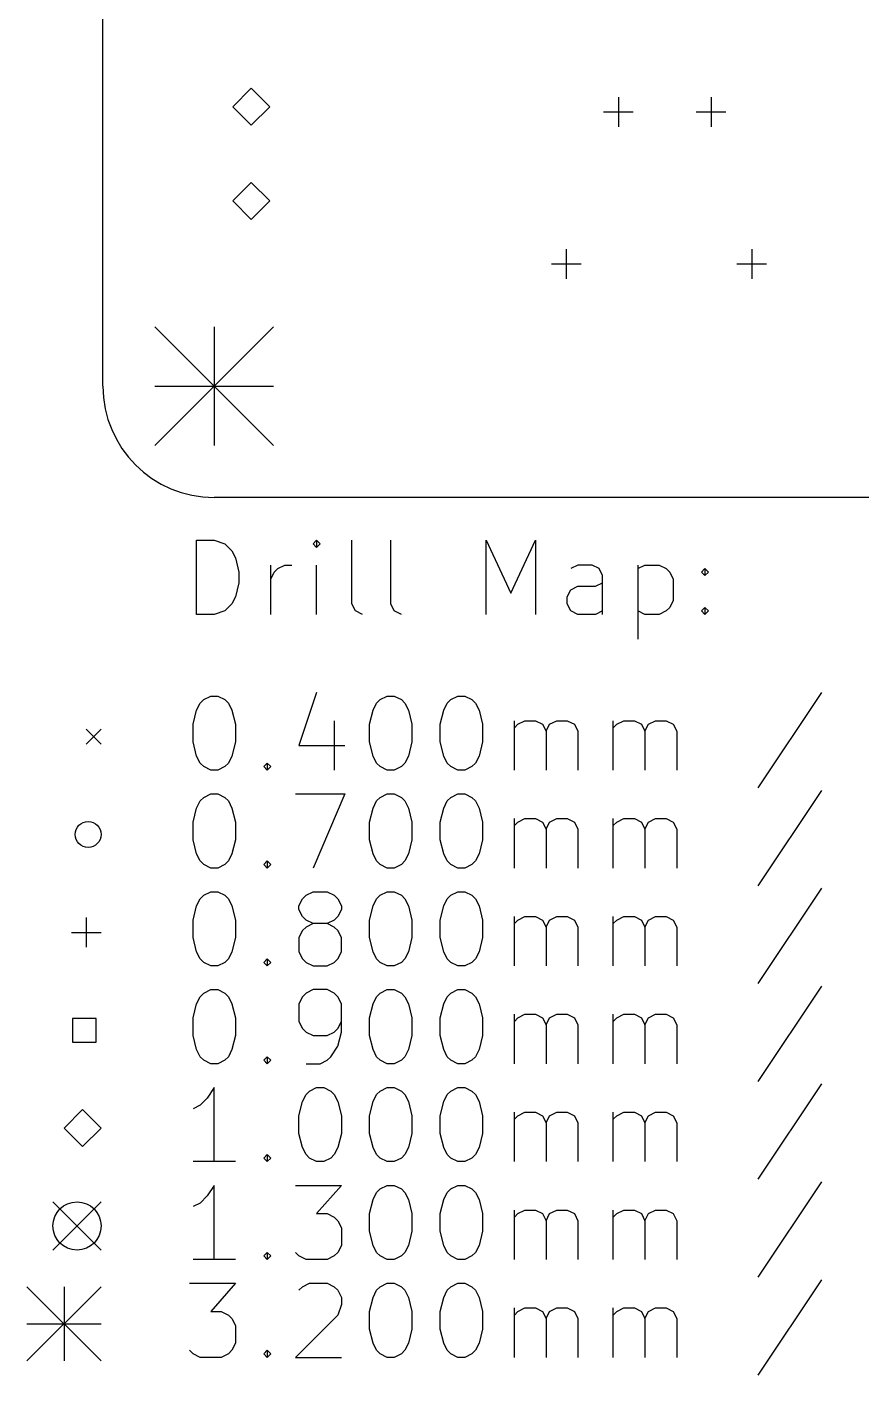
# Model space of a CAD drawing. Extents: x 97.8 to 188.5, y -142 to -67.4.
# Drawn here: x 97.85 to 120.35, y -141.67 to -105.31 of the extents above; entities that cross this region are included whole.
import ezdxf

# ---------------------------------------------------------------- set-up
doc = ezdxf.new("R2010")
doc.units = 0
doc.layers.add('BLACK', color=7, linetype='CONTINUOUS')

msp = doc.modelspace()

# ---------------------------------------------------------------- linework, layer by layer
at = {"layer": 'BLACK', "linetype": 'CONTINUOUS'}
for p, q in [((99.9, -115), (99.9, -70.4)), ((103.9, -106.96), (103.4, -107.46)), ((104.4, -107.46), (103.9, -106.96)), ((113.805, -107.2), (113.805, -108)), ((116.305, -107.2), (116.305, -108)), ((103.4, -107.46), (103.9, -107.96)), ((103.9, -107.96), (104.4, -107.46)), ((113.405, -107.6), (114.205, -107.6)), ((115.905, -107.6), (116.705, -107.6)), ((103.9, -109.5), (103.4, -110)), ((104.4, -110), (103.9, -109.5)), ((103.4, -110), (103.9, -110.5)), ((103.9, -110.5), (104.4, -110)), ((112.4, -111.3), (112.4, -112.1)), ((117.4, -111.3), (117.4, -112.1)), ((112, -111.7), (112.8, -111.7)), ((117, -111.7), (117.8, -111.7)), ((101.3, -113.4), (104.5, -116.6)), ((104.5, -113.4), (101.3, -116.6)), ((102.9, -113.4), (102.9, -116.6)), ((101.3, -115), (104.5, -115)), ((185.5, -118), (102.9, -118)), ((102.426, -121.155), (102.426, -119.155)), ((102.426, -119.155), (102.902, -119.155)), ((102.902, -119.155), (103.188, -119.25)), ((103.188, -119.25), (103.379, -119.44)), ((105.664, -119.155), (105.569, -119.25)), ((105.569, -119.25), (105.664, -119.345)), ((105.76, -119.25), (105.664, -119.155)), ((105.664, -119.155), (105.664, -119.345)), ((105.664, -119.345), (105.76, -119.25)), ((106.617, -120.869), (106.617, -119.155)), ((107.664, -120.869), (107.664, -119.155)), ((110.236, -121.155), (110.236, -119.155)), ((110.236, -119.155), (110.902, -120.583)), ((110.902, -120.583), (111.569, -119.155)), ((111.569, -119.155), (111.569, -121.155)), ((103.379, -119.44), (103.474, -119.631)), ((103.474, -119.631), (103.569, -120.012)), ((104.426, -121.155), (104.426, -119.821)), ((104.521, -120.012), (104.617, -119.917)), ((104.617, -119.917), (104.807, -119.821)), ((104.807, -119.821), (104.998, -119.821)), ((105.664, -121.155), (105.664, -119.821)), ((112.712, -119.821), (112.521, -119.917)), ((113.093, -119.821), (112.712, -119.821)), ((113.283, -119.917), (113.093, -119.821)), ((113.379, -120.107), (113.283, -119.917)), ((114.331, -119.821), (114.331, -121.821)), ((114.331, -119.917), (114.521, -119.821)), ((114.521, -119.821), (114.902, -119.821)), ((114.902, -119.821), (115.093, -119.917)), ((115.093, -119.917), (115.188, -120.012)), ((116.045, -120.012), (116.14, -119.917)), ((116.14, -119.917), (116.236, -120.012)), ((116.14, -119.917), (116.14, -120.107)), ((103.569, -120.298), (103.474, -120.679)), ((103.569, -120.012), (103.569, -120.298)), ((104.426, -120.202), (104.521, -120.012)), ((113.188, -120.393), (113.379, -120.298)), ((113.379, -121.155), (113.379, -120.107)), ((115.188, -120.012), (115.283, -120.202)), ((115.283, -120.202), (115.283, -120.774)), ((116.14, -120.107), (116.045, -120.012)), ((116.236, -120.012), (116.14, -120.107)), ((103.474, -120.679), (103.379, -120.869)), ((112.426, -120.679), (112.521, -120.488)), ((112.426, -120.869), (112.426, -120.679)), ((112.521, -120.488), (112.712, -120.393)), ((112.712, -120.393), (113.188, -120.393)), ((103.188, -121.06), (102.902, -121.155)), ((103.379, -120.869), (103.188, -121.06)), ((106.712, -121.06), (106.617, -120.869)), ((106.902, -121.155), (106.712, -121.06)), ((107.76, -121.06), (107.664, -120.869)), ((107.95, -121.155), (107.76, -121.06)), ((112.521, -121.06), (112.426, -120.869)), ((112.712, -121.155), (112.521, -121.06)), ((113.379, -121.06), (113.188, -121.155)), ((114.521, -121.155), (114.331, -121.06)), ((115.093, -121.06), (114.902, -121.155)), ((115.188, -120.964), (115.093, -121.06)), ((115.283, -120.774), (115.188, -120.964)), ((116.045, -121.06), (116.14, -120.964)), ((116.14, -121.155), (116.045, -121.06)), ((116.14, -120.964), (116.236, -121.06)), ((116.14, -120.964), (116.14, -121.155)), ((116.236, -121.06), (116.14, -121.155)), ((102.902, -121.155), (102.426, -121.155)), ((113.188, -121.155), (112.712, -121.155)), ((114.902, -121.155), (114.521, -121.155)), ((105.664, -123.26), (105.188, -124.688)), ((119.283, -123.26), (117.569, -125.831)), ((102.426, -123.736), (102.521, -123.545)), ((102.521, -123.545), (102.617, -123.45)), ((102.617, -123.45), (102.807, -123.355)), ((102.807, -123.355), (102.998, -123.355)), ((102.998, -123.355), (103.188, -123.45)), ((103.188, -123.45), (103.283, -123.545)), ((103.283, -123.545), (103.379, -123.736)), ((107.188, -123.736), (107.283, -123.545)), ((107.283, -123.545), (107.379, -123.45)), ((107.379, -123.45), (107.569, -123.355)), ((107.569, -123.355), (107.76, -123.355)), ((107.76, -123.355), (107.95, -123.45)), ((107.95, -123.45), (108.045, -123.545)), ((108.045, -123.545), (108.14, -123.736)), ((109.093, -123.736), (109.188, -123.545)), ((109.188, -123.545), (109.283, -123.45)), ((109.283, -123.45), (109.474, -123.355)), ((109.474, -123.355), (109.664, -123.355)), ((109.664, -123.355), (109.855, -123.45)), ((109.855, -123.45), (109.95, -123.545)), ((109.95, -123.545), (110.045, -123.736)), ((102.331, -124.117), (102.426, -123.736)), ((103.379, -123.736), (103.474, -124.117)), ((107.093, -124.117), (107.188, -123.736)), ((108.14, -123.736), (108.236, -124.117)), ((108.998, -124.117), (109.093, -123.736)), ((110.045, -123.736), (110.14, -124.117)), ((99.45, -124.25), (99.85, -124.65)), ((99.85, -124.25), (99.45, -124.65)), ((102.331, -124.593), (102.331, -124.117)), ((103.474, -124.117), (103.474, -124.593)), ((106.14, -124.021), (106.14, -125.355)), ((107.093, -124.593), (107.093, -124.117)), ((108.236, -124.117), (108.236, -124.593)), ((108.998, -124.593), (108.998, -124.117)), ((110.14, -124.117), (110.14, -124.593)), ((110.998, -125.355), (110.998, -124.021)), ((110.998, -124.212), (111.093, -124.117)), ((111.093, -124.117), (111.283, -124.021)), ((111.283, -124.021), (111.569, -124.021)), ((111.569, -124.021), (111.76, -124.117)), ((111.76, -124.117), (111.855, -124.307)), ((111.855, -124.307), (111.95, -124.117)), ((111.855, -124.307), (111.855, -125.355)), ((111.95, -124.117), (112.14, -124.021)), ((112.14, -124.021), (112.426, -124.021)), ((112.426, -124.021), (112.617, -124.117)), ((112.617, -124.117), (112.712, -124.307)), ((112.712, -124.307), (112.712, -125.355)), ((113.664, -125.355), (113.664, -124.021)), ((113.664, -124.212), (113.76, -124.117)), ((113.76, -124.117), (113.95, -124.021)), ((113.95, -124.021), (114.236, -124.021)), ((114.236, -124.021), (114.426, -124.117)), ((114.426, -124.117), (114.521, -124.307)), ((114.521, -124.307), (114.617, -124.117)), ((114.521, -124.307), (114.521, -125.355)), ((114.617, -124.117), (114.807, -124.021)), ((114.807, -124.021), (115.093, -124.021)), ((115.093, -124.021), (115.283, -124.117)), ((115.283, -124.117), (115.379, -124.307)), ((115.379, -124.307), (115.379, -125.355)), ((102.426, -124.974), (102.331, -124.593)), ((103.474, -124.593), (103.379, -124.974)), ((105.188, -124.688), (106.426, -124.688)), ((107.188, -124.974), (107.093, -124.593)), ((108.236, -124.593), (108.14, -124.974)), ((109.093, -124.974), (108.998, -124.593)), ((110.14, -124.593), (110.045, -124.974)), ((102.521, -125.164), (102.426, -124.974)), ((103.379, -124.974), (103.283, -125.164)), ((107.283, -125.164), (107.188, -124.974)), ((108.14, -124.974), (108.045, -125.164)), ((109.188, -125.164), (109.093, -124.974)), ((110.045, -124.974), (109.95, -125.164)), ((102.617, -125.26), (102.521, -125.164)), ((102.807, -125.355), (102.617, -125.26)), ((102.998, -125.355), (102.807, -125.355)), ((103.188, -125.26), (102.998, -125.355)), ((103.283, -125.164), (103.188, -125.26)), ((104.236, -125.26), (104.331, -125.164)), ((104.331, -125.355), (104.236, -125.26)), ((104.331, -125.164), (104.426, -125.26)), ((104.331, -125.164), (104.331, -125.355)), ((104.426, -125.26), (104.331, -125.355)), ((107.379, -125.26), (107.283, -125.164)), ((107.569, -125.355), (107.379, -125.26)), ((107.76, -125.355), (107.569, -125.355)), ((107.95, -125.26), (107.76, -125.355)), ((108.045, -125.164), (107.95, -125.26)), ((109.283, -125.26), (109.188, -125.164)), ((109.474, -125.355), (109.283, -125.26)), ((109.664, -125.355), (109.474, -125.355)), ((109.855, -125.26), (109.664, -125.355)), ((109.95, -125.164), (109.855, -125.26)), ((102.521, -126.185), (102.617, -126.09)), ((102.617, -126.09), (102.807, -125.995)), ((102.807, -125.995), (102.998, -125.995)), ((102.998, -125.995), (103.188, -126.09)), ((103.188, -126.09), (103.283, -126.185)), ((105.093, -125.995), (106.426, -125.995)), ((106.426, -125.995), (105.569, -127.995)), ((107.283, -126.185), (107.379, -126.09)), ((107.379, -126.09), (107.569, -125.995)), ((107.569, -125.995), (107.76, -125.995)), ((107.76, -125.995), (107.95, -126.09)), ((107.95, -126.09), (108.045, -126.185)), ((109.188, -126.185), (109.283, -126.09)), ((109.283, -126.09), (109.474, -125.995)), ((109.474, -125.995), (109.664, -125.995)), ((109.664, -125.995), (109.855, -126.09)), ((109.855, -126.09), (109.95, -126.185)), ((119.283, -125.9), (117.569, -128.471)), ((102.331, -126.757), (102.426, -126.376)), ((102.426, -126.376), (102.521, -126.185)), ((103.283, -126.185), (103.379, -126.376)), ((103.379, -126.376), (103.474, -126.757)), ((107.093, -126.757), (107.188, -126.376)), ((107.188, -126.376), (107.283, -126.185)), ((108.045, -126.185), (108.14, -126.376)), ((108.14, -126.376), (108.236, -126.757)), ((108.998, -126.757), (109.093, -126.376)), ((109.093, -126.376), (109.188, -126.185)), ((109.95, -126.185), (110.045, -126.376)), ((110.045, -126.376), (110.14, -126.757)), ((102.331, -127.233), (102.331, -126.757)), ((103.474, -126.757), (103.474, -127.233)), ((107.093, -127.233), (107.093, -126.757)), ((108.236, -126.757), (108.236, -127.233)), ((108.998, -127.233), (108.998, -126.757)), ((110.14, -126.757), (110.14, -127.233)), ((110.998, -127.995), (110.998, -126.661)), ((110.998, -126.852), (111.093, -126.757)), ((111.093, -126.757), (111.283, -126.661)), ((111.283, -126.661), (111.569, -126.661)), ((111.569, -126.661), (111.76, -126.757)), ((111.76, -126.757), (111.855, -126.947)), ((111.855, -126.947), (111.95, -126.757)), ((111.95, -126.757), (112.14, -126.661)), ((112.14, -126.661), (112.426, -126.661)), ((112.426, -126.661), (112.617, -126.757)), ((112.617, -126.757), (112.712, -126.947)), ((113.664, -127.995), (113.664, -126.661)), ((113.664, -126.852), (113.76, -126.757)), ((113.76, -126.757), (113.95, -126.661)), ((113.95, -126.661), (114.236, -126.661)), ((114.236, -126.661), (114.426, -126.757)), ((114.426, -126.757), (114.521, -126.947)), ((114.521, -126.947), (114.617, -126.757)), ((114.617, -126.757), (114.807, -126.661)), ((114.807, -126.661), (115.093, -126.661)), ((115.093, -126.661), (115.283, -126.757)), ((115.283, -126.757), (115.379, -126.947)), ((102.426, -127.614), (102.331, -127.233)), ((103.474, -127.233), (103.379, -127.614)), ((107.188, -127.614), (107.093, -127.233)), ((108.236, -127.233), (108.14, -127.614)), ((109.093, -127.614), (108.998, -127.233)), ((110.14, -127.233), (110.045, -127.614)), ((111.855, -126.947), (111.855, -127.995)), ((112.712, -126.947), (112.712, -127.995)), ((114.521, -126.947), (114.521, -127.995)), ((115.379, -126.947), (115.379, -127.995)), ((102.521, -127.804), (102.426, -127.614)), ((103.379, -127.614), (103.283, -127.804)), ((107.283, -127.804), (107.188, -127.614)), ((108.14, -127.614), (108.045, -127.804)), ((109.188, -127.804), (109.093, -127.614)), ((110.045, -127.614), (109.95, -127.804)), ((102.617, -127.9), (102.521, -127.804)), ((102.807, -127.995), (102.617, -127.9)), ((102.998, -127.995), (102.807, -127.995)), ((103.188, -127.9), (102.998, -127.995)), ((103.283, -127.804), (103.188, -127.9)), ((104.236, -127.9), (104.331, -127.804)), ((104.331, -127.995), (104.236, -127.9)), ((104.331, -127.804), (104.426, -127.9)), ((104.331, -127.804), (104.331, -127.995)), ((104.426, -127.9), (104.331, -127.995)), ((107.379, -127.9), (107.283, -127.804)), ((107.569, -127.995), (107.379, -127.9)), ((107.76, -127.995), (107.569, -127.995)), ((107.95, -127.9), (107.76, -127.995)), ((108.045, -127.804), (107.95, -127.9)), ((109.283, -127.9), (109.188, -127.804)), ((109.474, -127.995), (109.283, -127.9)), ((109.664, -127.995), (109.474, -127.995)), ((109.855, -127.9), (109.664, -127.995)), ((109.95, -127.804), (109.855, -127.9)), ((102.617, -128.73), (102.807, -128.635)), ((102.807, -128.635), (102.998, -128.635)), ((102.998, -128.635), (103.188, -128.73)), ((105.379, -128.73), (105.569, -128.635)), ((105.569, -128.635), (105.95, -128.635)), ((105.95, -128.635), (106.14, -128.73)), ((107.379, -128.73), (107.569, -128.635)), ((107.569, -128.635), (107.76, -128.635)), ((107.76, -128.635), (107.95, -128.73)), ((109.283, -128.73), (109.474, -128.635)), ((109.474, -128.635), (109.664, -128.635)), ((109.664, -128.635), (109.855, -128.73)), ((119.283, -128.54), (117.569, -131.111)), ((102.331, -129.397), (102.426, -129.016)), ((102.426, -129.016), (102.521, -128.825)), ((102.521, -128.825), (102.617, -128.73)), ((103.188, -128.73), (103.283, -128.825)), ((103.283, -128.825), (103.379, -129.016)), ((103.379, -129.016), (103.474, -129.397)), ((105.188, -129.016), (105.283, -128.825)), ((105.188, -129.111), (105.188, -129.016)), ((105.283, -128.825), (105.379, -128.73)), ((106.14, -128.73), (106.236, -128.825)), ((106.236, -128.825), (106.331, -129.016)), ((106.331, -129.016), (106.331, -129.111)), ((107.093, -129.397), (107.188, -129.016)), ((107.188, -129.016), (107.283, -128.825)), ((107.283, -128.825), (107.379, -128.73)), ((107.95, -128.73), (108.045, -128.825)), ((108.045, -128.825), (108.14, -129.016)), ((108.14, -129.016), (108.236, -129.397)), ((108.998, -129.397), (109.093, -129.016)), ((109.093, -129.016), (109.188, -128.825)), ((109.188, -128.825), (109.283, -128.73)), ((109.855, -128.73), (109.95, -128.825)), ((109.95, -128.825), (110.045, -129.016)), ((110.045, -129.016), (110.14, -129.397)), ((99.45, -129.33), (99.45, -130.13)), ((102.331, -129.873), (102.331, -129.397)), ((103.474, -129.397), (103.474, -129.873)), ((105.283, -129.301), (105.188, -129.111)), ((105.379, -129.397), (105.283, -129.301)), ((105.569, -129.492), (105.379, -129.397)), ((106.14, -129.397), (105.95, -129.492)), ((106.236, -129.301), (106.14, -129.397)), ((106.331, -129.111), (106.236, -129.301)), ((107.093, -129.873), (107.093, -129.397)), ((108.236, -129.397), (108.236, -129.873)), ((108.998, -129.873), (108.998, -129.397)), ((110.14, -129.397), (110.14, -129.873)), ((110.998, -130.635), (110.998, -129.301)), ((110.998, -129.492), (111.093, -129.397)), ((111.093, -129.397), (111.283, -129.301)), ((111.283, -129.301), (111.569, -129.301)), ((111.569, -129.301), (111.76, -129.397)), ((111.76, -129.397), (111.855, -129.587)), ((111.855, -129.587), (111.95, -129.397)), ((111.95, -129.397), (112.14, -129.301)), ((112.14, -129.301), (112.426, -129.301)), ((112.426, -129.301), (112.617, -129.397)), ((112.617, -129.397), (112.712, -129.587)), ((113.664, -130.635), (113.664, -129.301)), ((113.664, -129.492), (113.76, -129.397)), ((113.76, -129.397), (113.95, -129.301)), ((113.95, -129.301), (114.236, -129.301)), ((114.236, -129.301), (114.426, -129.397)), ((114.426, -129.397), (114.521, -129.587)), ((114.521, -129.587), (114.617, -129.397)), ((114.617, -129.397), (114.807, -129.301)), ((114.807, -129.301), (115.093, -129.301)), ((115.093, -129.301), (115.283, -129.397)), ((115.283, -129.397), (115.379, -129.587)), ((99.05, -129.73), (99.85, -129.73)), ((105.283, -129.682), (105.188, -129.873)), ((105.379, -129.587), (105.283, -129.682)), ((105.569, -129.492), (105.379, -129.587)), ((105.95, -129.492), (105.569, -129.492)), ((106.14, -129.587), (105.95, -129.492)), ((106.236, -129.682), (106.14, -129.587)), ((106.331, -129.873), (106.236, -129.682)), ((111.855, -129.587), (111.855, -130.635)), ((112.712, -129.587), (112.712, -130.635)), ((114.521, -129.587), (114.521, -130.635)), ((115.379, -129.587), (115.379, -130.635)), ((102.426, -130.254), (102.331, -129.873)), ((103.474, -129.873), (103.379, -130.254)), ((105.188, -129.873), (105.188, -130.254)), ((106.331, -130.254), (106.331, -129.873)), ((107.188, -130.254), (107.093, -129.873)), ((108.236, -129.873), (108.14, -130.254)), ((109.093, -130.254), (108.998, -129.873)), ((110.14, -129.873), (110.045, -130.254)), ((102.521, -130.444), (102.426, -130.254)), ((102.617, -130.54), (102.521, -130.444)), ((102.807, -130.635), (102.617, -130.54)), ((103.188, -130.54), (102.998, -130.635)), ((103.283, -130.444), (103.188, -130.54)), ((103.379, -130.254), (103.283, -130.444)), ((104.236, -130.54), (104.331, -130.444)), ((104.331, -130.635), (104.236, -130.54)), ((104.331, -130.444), (104.426, -130.54)), ((104.331, -130.444), (104.331, -130.635)), ((104.426, -130.54), (104.331, -130.635)), ((105.188, -130.254), (105.283, -130.444)), ((105.283, -130.444), (105.379, -130.54)), ((105.379, -130.54), (105.569, -130.635)), ((105.95, -130.635), (106.14, -130.54)), ((106.14, -130.54), (106.236, -130.444)), ((106.236, -130.444), (106.331, -130.254)), ((107.283, -130.444), (107.188, -130.254)), ((107.379, -130.54), (107.283, -130.444)), ((107.569, -130.635), (107.379, -130.54)), ((107.95, -130.54), (107.76, -130.635)), ((108.045, -130.444), (107.95, -130.54)), ((108.14, -130.254), (108.045, -130.444)), ((109.188, -130.444), (109.093, -130.254)), ((109.283, -130.54), (109.188, -130.444)), ((109.474, -130.635), (109.283, -130.54)), ((109.855, -130.54), (109.664, -130.635)), ((109.95, -130.444), (109.855, -130.54)), ((110.045, -130.254), (109.95, -130.444)), ((102.998, -130.635), (102.807, -130.635)), ((105.569, -130.635), (105.95, -130.635)), ((107.76, -130.635), (107.569, -130.635)), ((109.664, -130.635), (109.474, -130.635)), ((119.283, -131.18), (117.569, -133.751)), ((102.426, -131.656), (102.521, -131.465)), ((102.521, -131.465), (102.617, -131.37)), ((102.617, -131.37), (102.807, -131.275)), ((102.807, -131.275), (102.998, -131.275)), ((102.998, -131.275), (103.188, -131.37)), ((103.188, -131.37), (103.283, -131.465)), ((103.283, -131.465), (103.379, -131.656)), ((105.283, -131.465), (105.188, -131.656)), ((105.379, -131.37), (105.283, -131.465)), ((105.569, -131.275), (105.379, -131.37)), ((105.95, -131.275), (105.569, -131.275)), ((106.14, -131.37), (105.95, -131.275)), ((106.236, -131.465), (106.14, -131.37)), ((106.331, -131.656), (106.236, -131.465)), ((107.188, -131.656), (107.283, -131.465)), ((107.283, -131.465), (107.379, -131.37)), ((107.379, -131.37), (107.569, -131.275)), ((107.569, -131.275), (107.76, -131.275)), ((107.76, -131.275), (107.95, -131.37)), ((107.95, -131.37), (108.045, -131.465)), ((108.045, -131.465), (108.14, -131.656)), ((109.093, -131.656), (109.188, -131.465)), ((109.188, -131.465), (109.283, -131.37)), ((109.283, -131.37), (109.474, -131.275)), ((109.474, -131.275), (109.664, -131.275)), ((109.664, -131.275), (109.855, -131.37)), ((109.855, -131.37), (109.95, -131.465)), ((109.95, -131.465), (110.045, -131.656)), ((102.331, -132.037), (102.426, -131.656)), ((103.379, -131.656), (103.474, -132.037)), ((105.188, -131.656), (105.188, -132.132)), ((106.331, -132.418), (106.331, -131.656)), ((107.093, -132.037), (107.188, -131.656)), ((108.14, -131.656), (108.236, -132.037)), ((108.998, -132.037), (109.093, -131.656)), ((110.045, -131.656), (110.14, -132.037)), ((110.998, -133.275), (110.998, -131.941)), ((111.093, -132.037), (111.283, -131.941)), ((111.283, -131.941), (111.569, -131.941)), ((111.569, -131.941), (111.76, -132.037)), ((111.95, -132.037), (112.14, -131.941)), ((112.14, -131.941), (112.426, -131.941)), ((112.426, -131.941), (112.617, -132.037)), ((113.664, -133.275), (113.664, -131.941)), ((113.76, -132.037), (113.95, -131.941)), ((113.95, -131.941), (114.236, -131.941)), ((114.236, -131.941), (114.426, -132.037)), ((114.617, -132.037), (114.807, -131.941)), ((114.807, -131.941), (115.093, -131.941)), ((115.093, -131.941), (115.283, -132.037)), ((99.718, -132.052), (99.082, -132.052)), ((99.082, -132.052), (99.082, -132.688)), ((99.718, -132.688), (99.718, -132.052)), ((102.331, -132.513), (102.331, -132.037)), ((103.474, -132.037), (103.474, -132.513)), ((105.188, -132.132), (105.283, -132.322)), ((105.283, -132.322), (105.379, -132.418)), ((106.14, -132.418), (106.236, -132.322)), ((106.236, -132.322), (106.331, -132.132)), ((107.093, -132.513), (107.093, -132.037)), ((108.236, -132.037), (108.236, -132.513)), ((108.998, -132.513), (108.998, -132.037)), ((110.14, -132.037), (110.14, -132.513)), ((110.998, -132.132), (111.093, -132.037)), ((111.76, -132.037), (111.855, -132.227)), ((111.855, -132.227), (111.95, -132.037)), ((111.855, -132.227), (111.855, -133.275)), ((112.617, -132.037), (112.712, -132.227)), ((112.712, -132.227), (112.712, -133.275)), ((113.664, -132.132), (113.76, -132.037)), ((114.426, -132.037), (114.521, -132.227)), ((114.521, -132.227), (114.617, -132.037)), ((114.521, -132.227), (114.521, -133.275)), ((115.283, -132.037), (115.379, -132.227)), ((115.379, -132.227), (115.379, -133.275)), ((99.082, -132.688), (99.718, -132.688)), ((102.426, -132.894), (102.331, -132.513)), ((103.474, -132.513), (103.379, -132.894)), ((105.379, -132.418), (105.569, -132.513)), ((105.569, -132.513), (105.95, -132.513)), ((105.95, -132.513), (106.14, -132.418)), ((106.236, -132.799), (106.331, -132.418)), ((107.188, -132.894), (107.093, -132.513)), ((108.236, -132.513), (108.14, -132.894)), ((109.093, -132.894), (108.998, -132.513)), ((110.14, -132.513), (110.045, -132.894)), ((102.521, -133.084), (102.426, -132.894)), ((102.617, -133.18), (102.521, -133.084)), ((103.283, -133.084), (103.188, -133.18)), ((103.379, -132.894), (103.283, -133.084)), ((104.236, -133.18), (104.331, -133.084)), ((104.331, -133.084), (104.426, -133.18)), ((104.331, -133.084), (104.331, -133.275)), ((105.95, -133.18), (106.045, -133.084)), ((106.045, -133.084), (106.236, -132.799)), ((107.283, -133.084), (107.188, -132.894)), ((107.379, -133.18), (107.283, -133.084)), ((108.045, -133.084), (107.95, -133.18)), ((108.14, -132.894), (108.045, -133.084)), ((109.188, -133.084), (109.093, -132.894)), ((109.283, -133.18), (109.188, -133.084)), ((109.95, -133.084), (109.855, -133.18)), ((110.045, -132.894), (109.95, -133.084)), ((102.807, -133.275), (102.617, -133.18)), ((102.998, -133.275), (102.807, -133.275)), ((103.188, -133.18), (102.998, -133.275)), ((104.331, -133.275), (104.236, -133.18)), ((104.426, -133.18), (104.331, -133.275)), ((105.379, -133.275), (105.76, -133.275)), ((105.76, -133.275), (105.95, -133.18)), ((107.569, -133.275), (107.379, -133.18)), ((107.76, -133.275), (107.569, -133.275)), ((107.95, -133.18), (107.76, -133.275)), ((109.474, -133.275), (109.283, -133.18)), ((109.664, -133.275), (109.474, -133.275)), ((109.855, -133.18), (109.664, -133.275)), ((102.902, -133.915), (102.712, -134.2)), ((102.902, -135.915), (102.902, -133.915)), ((105.283, -134.296), (105.379, -134.105)), ((105.379, -134.105), (105.474, -134.01)), ((105.474, -134.01), (105.664, -133.915)), ((105.664, -133.915), (105.855, -133.915)), ((105.855, -133.915), (106.045, -134.01)), ((106.045, -134.01), (106.14, -134.105)), ((106.14, -134.105), (106.236, -134.296)), ((107.188, -134.296), (107.283, -134.105)), ((107.283, -134.105), (107.379, -134.01)), ((107.379, -134.01), (107.569, -133.915)), ((107.569, -133.915), (107.76, -133.915)), ((107.76, -133.915), (107.95, -134.01)), ((107.95, -134.01), (108.045, -134.105)), ((108.045, -134.105), (108.14, -134.296)), ((109.093, -134.296), (109.188, -134.105)), ((109.188, -134.105), (109.283, -134.01)), ((109.283, -134.01), (109.474, -133.915)), ((109.474, -133.915), (109.664, -133.915)), ((109.664, -133.915), (109.855, -134.01)), ((109.855, -134.01), (109.95, -134.105)), ((109.95, -134.105), (110.045, -134.296)), ((119.283, -133.82), (117.569, -136.391)), ((99.35, -134.51), (98.85, -135.01)), ((99.85, -135.01), (99.35, -134.51)), ((102.521, -134.391), (102.331, -134.486)), ((102.712, -134.2), (102.521, -134.391)), ((105.188, -134.677), (105.283, -134.296)), ((106.236, -134.296), (106.331, -134.677)), ((107.093, -134.677), (107.188, -134.296)), ((108.14, -134.296), (108.236, -134.677)), ((108.998, -134.677), (109.093, -134.296)), ((110.045, -134.296), (110.14, -134.677)), ((105.188, -135.153), (105.188, -134.677)), ((106.331, -134.677), (106.331, -135.153)), ((107.093, -135.153), (107.093, -134.677)), ((108.236, -134.677), (108.236, -135.153)), ((108.998, -135.153), (108.998, -134.677)), ((110.14, -134.677), (110.14, -135.153)), ((110.998, -135.915), (110.998, -134.581)), ((110.998, -134.772), (111.093, -134.677)), ((111.093, -134.677), (111.283, -134.581)), ((111.283, -134.581), (111.569, -134.581)), ((111.569, -134.581), (111.76, -134.677)), ((111.76, -134.677), (111.855, -134.867)), ((111.855, -134.867), (111.95, -134.677)), ((111.855, -134.867), (111.855, -135.915)), ((111.95, -134.677), (112.14, -134.581)), ((112.14, -134.581), (112.426, -134.581)), ((112.426, -134.581), (112.617, -134.677)), ((112.617, -134.677), (112.712, -134.867)), ((112.712, -134.867), (112.712, -135.915)), ((113.664, -135.915), (113.664, -134.581)), ((113.664, -134.772), (113.76, -134.677)), ((113.76, -134.677), (113.95, -134.581)), ((113.95, -134.581), (114.236, -134.581)), ((114.236, -134.581), (114.426, -134.677)), ((114.426, -134.677), (114.521, -134.867)), ((114.521, -134.867), (114.617, -134.677)), ((114.521, -134.867), (114.521, -135.915)), ((114.617, -134.677), (114.807, -134.581)), ((114.807, -134.581), (115.093, -134.581)), ((115.093, -134.581), (115.283, -134.677)), ((115.283, -134.677), (115.379, -134.867)), ((115.379, -134.867), (115.379, -135.915)), ((98.85, -135.01), (99.35, -135.51)), ((99.35, -135.51), (99.85, -135.01)), ((105.283, -135.534), (105.188, -135.153)), ((106.331, -135.153), (106.236, -135.534)), ((107.188, -135.534), (107.093, -135.153)), ((108.236, -135.153), (108.14, -135.534)), ((109.093, -135.534), (108.998, -135.153)), ((110.14, -135.153), (110.045, -135.534)), ((105.379, -135.724), (105.283, -135.534)), ((106.236, -135.534), (106.14, -135.724)), ((107.283, -135.724), (107.188, -135.534)), ((108.14, -135.534), (108.045, -135.724)), ((109.188, -135.724), (109.093, -135.534)), ((110.045, -135.534), (109.95, -135.724)), ((103.474, -135.915), (102.331, -135.915)), ((104.236, -135.82), (104.331, -135.724)), ((104.331, -135.915), (104.236, -135.82)), ((104.331, -135.724), (104.426, -135.82)), ((104.331, -135.724), (104.331, -135.915)), ((104.426, -135.82), (104.331, -135.915)), ((105.474, -135.82), (105.379, -135.724)), ((105.664, -135.915), (105.474, -135.82)), ((105.855, -135.915), (105.664, -135.915)), ((106.045, -135.82), (105.855, -135.915)), ((106.14, -135.724), (106.045, -135.82)), ((107.379, -135.82), (107.283, -135.724)), ((107.569, -135.915), (107.379, -135.82)), ((107.76, -135.915), (107.569, -135.915)), ((107.95, -135.82), (107.76, -135.915)), ((108.045, -135.724), (107.95, -135.82)), ((109.283, -135.82), (109.188, -135.724)), ((109.474, -135.915), (109.283, -135.82)), ((109.664, -135.915), (109.474, -135.915)), ((109.855, -135.82), (109.664, -135.915)), ((109.95, -135.724), (109.855, -135.82)), ((102.902, -136.555), (102.712, -136.84)), ((102.902, -138.555), (102.902, -136.555)), ((105.093, -136.555), (106.331, -136.555)), ((106.331, -136.555), (105.664, -137.317)), ((107.283, -136.745), (107.379, -136.65)), ((107.379, -136.65), (107.569, -136.555)), ((107.569, -136.555), (107.76, -136.555)), ((107.76, -136.555), (107.95, -136.65)), ((107.95, -136.65), (108.045, -136.745)), ((109.188, -136.745), (109.283, -136.65)), ((109.283, -136.65), (109.474, -136.555)), ((109.474, -136.555), (109.664, -136.555)), ((109.664, -136.555), (109.855, -136.65)), ((109.855, -136.65), (109.95, -136.745)), ((119.283, -136.46), (117.569, -139.031)), ((98.55, -137), (99.85, -138.3)), ((99.85, -137), (98.55, -138.3)), ((102.521, -137.031), (102.331, -137.126)), ((102.712, -136.84), (102.521, -137.031)), ((107.093, -137.317), (107.188, -136.936)), ((107.188, -136.936), (107.283, -136.745)), ((108.045, -136.745), (108.14, -136.936)), ((108.14, -136.936), (108.236, -137.317)), ((108.998, -137.317), (109.093, -136.936)), ((109.093, -136.936), (109.188, -136.745)), ((109.95, -136.745), (110.045, -136.936)), ((110.045, -136.936), (110.14, -137.317)), ((105.664, -137.317), (105.95, -137.317)), ((105.95, -137.317), (106.14, -137.412)), ((106.14, -137.412), (106.236, -137.507)), ((107.093, -137.793), (107.093, -137.317)), ((108.236, -137.317), (108.236, -137.793)), ((108.998, -137.793), (108.998, -137.317)), ((110.14, -137.317), (110.14, -137.793)), ((110.998, -138.555), (110.998, -137.221)), ((110.998, -137.412), (111.093, -137.317)), ((111.093, -137.317), (111.283, -137.221)), ((111.283, -137.221), (111.569, -137.221)), ((111.569, -137.221), (111.76, -137.317)), ((111.76, -137.317), (111.855, -137.507)), ((111.855, -137.507), (111.95, -137.317)), ((111.95, -137.317), (112.14, -137.221)), ((112.14, -137.221), (112.426, -137.221)), ((112.426, -137.221), (112.617, -137.317)), ((112.617, -137.317), (112.712, -137.507)), ((113.664, -138.555), (113.664, -137.221)), ((113.664, -137.412), (113.76, -137.317)), ((113.76, -137.317), (113.95, -137.221)), ((113.95, -137.221), (114.236, -137.221)), ((114.236, -137.221), (114.426, -137.317)), ((114.426, -137.317), (114.521, -137.507)), ((114.521, -137.507), (114.617, -137.317)), ((114.617, -137.317), (114.807, -137.221)), ((114.807, -137.221), (115.093, -137.221)), ((115.093, -137.221), (115.283, -137.317)), ((115.283, -137.317), (115.379, -137.507)), ((106.236, -137.507), (106.331, -137.698)), ((106.331, -137.698), (106.331, -138.174)), ((107.188, -138.174), (107.093, -137.793)), ((108.236, -137.793), (108.14, -138.174)), ((109.093, -138.174), (108.998, -137.793)), ((110.14, -137.793), (110.045, -138.174)), ((111.855, -137.507), (111.855, -138.555)), ((112.712, -137.507), (112.712, -138.555)), ((114.521, -137.507), (114.521, -138.555)), ((115.379, -137.507), (115.379, -138.555)), ((106.331, -138.174), (106.236, -138.364)), ((107.283, -138.364), (107.188, -138.174)), ((108.14, -138.174), (108.045, -138.364)), ((109.188, -138.364), (109.093, -138.174)), ((110.045, -138.174), (109.95, -138.364)), ((104.236, -138.46), (104.331, -138.364)), ((104.331, -138.555), (104.236, -138.46)), ((104.331, -138.364), (104.426, -138.46)), ((104.331, -138.364), (104.331, -138.555)), ((104.426, -138.46), (104.331, -138.555)), ((105.188, -138.46), (105.093, -138.364)), ((105.379, -138.555), (105.188, -138.46)), ((106.14, -138.46), (105.95, -138.555)), ((106.236, -138.364), (106.14, -138.46)), ((107.379, -138.46), (107.283, -138.364)), ((107.569, -138.555), (107.379, -138.46)), ((107.95, -138.46), (107.76, -138.555)), ((108.045, -138.364), (107.95, -138.46)), ((109.283, -138.46), (109.188, -138.364)), ((109.474, -138.555), (109.283, -138.46)), ((109.855, -138.46), (109.664, -138.555)), ((109.95, -138.364), (109.855, -138.46)), ((103.474, -138.555), (102.331, -138.555)), ((105.95, -138.555), (105.379, -138.555)), ((107.76, -138.555), (107.569, -138.555)), ((109.664, -138.555), (109.474, -138.555)), ((102.236, -139.195), (103.474, -139.195)), ((103.474, -139.195), (102.807, -139.957)), ((105.283, -139.29), (105.474, -139.195)), ((105.474, -139.195), (105.95, -139.195)), ((105.95, -139.195), (106.14, -139.29)), ((107.379, -139.29), (107.569, -139.195)), ((107.569, -139.195), (107.76, -139.195)), ((107.76, -139.195), (107.95, -139.29)), ((109.283, -139.29), (109.474, -139.195)), ((109.474, -139.195), (109.664, -139.195)), ((109.664, -139.195), (109.855, -139.29)), ((119.283, -139.1), (117.569, -141.671)), ((97.85, -139.29), (99.85, -141.29)), ((99.85, -139.29), (97.85, -141.29)), ((98.85, -139.29), (98.85, -141.29)), ((105.188, -139.385), (105.283, -139.29)), ((106.14, -139.29), (106.236, -139.385)), ((106.236, -139.385), (106.331, -139.576)), ((106.331, -139.576), (106.331, -139.766)), ((107.093, -139.957), (107.188, -139.576)), ((107.188, -139.576), (107.283, -139.385)), ((107.283, -139.385), (107.379, -139.29)), ((107.95, -139.29), (108.045, -139.385)), ((108.045, -139.385), (108.14, -139.576)), ((108.14, -139.576), (108.236, -139.957)), ((108.998, -139.957), (109.093, -139.576)), ((109.093, -139.576), (109.188, -139.385)), ((109.188, -139.385), (109.283, -139.29)), ((109.855, -139.29), (109.95, -139.385)), ((109.95, -139.385), (110.045, -139.576)), ((110.045, -139.576), (110.14, -139.957)), ((102.807, -139.957), (103.093, -139.957)), ((103.093, -139.957), (103.283, -140.052)), ((106.331, -139.766), (106.236, -140.052)), ((107.093, -140.433), (107.093, -139.957)), ((108.236, -139.957), (108.236, -140.433)), ((108.998, -140.433), (108.998, -139.957)), ((110.14, -139.957), (110.14, -140.433)), ((110.998, -141.195), (110.998, -139.861)), ((110.998, -140.052), (111.093, -139.957)), ((111.093, -139.957), (111.283, -139.861)), ((111.283, -139.861), (111.569, -139.861)), ((111.569, -139.861), (111.76, -139.957)), ((111.76, -139.957), (111.855, -140.147)), ((111.855, -140.147), (111.95, -139.957)), ((111.95, -139.957), (112.14, -139.861)), ((112.14, -139.861), (112.426, -139.861)), ((112.426, -139.861), (112.617, -139.957)), ((112.617, -139.957), (112.712, -140.147)), ((113.664, -141.195), (113.664, -139.861)), ((113.664, -140.052), (113.76, -139.957)), ((113.76, -139.957), (113.95, -139.861)), ((113.95, -139.861), (114.236, -139.861)), ((114.236, -139.861), (114.426, -139.957)), ((114.426, -139.957), (114.521, -140.147)), ((114.521, -140.147), (114.617, -139.957)), ((114.617, -139.957), (114.807, -139.861)), ((114.807, -139.861), (115.093, -139.861)), ((115.093, -139.861), (115.283, -139.957)), ((115.283, -139.957), (115.379, -140.147)), ((97.85, -140.29), (99.85, -140.29)), ((103.283, -140.052), (103.379, -140.147)), ((103.379, -140.147), (103.474, -140.338)), ((103.474, -140.338), (103.474, -140.814)), ((106.236, -140.052), (105.093, -141.195)), ((111.855, -140.147), (111.855, -141.195)), ((112.712, -140.147), (112.712, -141.195)), ((114.521, -140.147), (114.521, -141.195)), ((115.379, -140.147), (115.379, -141.195)), ((107.188, -140.814), (107.093, -140.433)), ((108.236, -140.433), (108.14, -140.814)), ((109.093, -140.814), (108.998, -140.433)), ((110.14, -140.433), (110.045, -140.814)), ((102.331, -141.1), (102.236, -141.004)), ((103.379, -141.004), (103.283, -141.1)), ((103.474, -140.814), (103.379, -141.004)), ((104.236, -141.1), (104.331, -141.004)), ((104.331, -141.004), (104.426, -141.1)), ((104.331, -141.004), (104.331, -141.195)), ((107.283, -141.004), (107.188, -140.814)), ((107.379, -141.1), (107.283, -141.004)), ((108.045, -141.004), (107.95, -141.1)), ((108.14, -140.814), (108.045, -141.004)), ((109.188, -141.004), (109.093, -140.814)), ((109.283, -141.1), (109.188, -141.004)), ((109.95, -141.004), (109.855, -141.1)), ((110.045, -140.814), (109.95, -141.004)), ((102.521, -141.195), (102.331, -141.1)), ((103.093, -141.195), (102.521, -141.195)), ((103.283, -141.1), (103.093, -141.195)), ((104.331, -141.195), (104.236, -141.1)), ((104.426, -141.1), (104.331, -141.195)), ((105.093, -141.195), (106.331, -141.195)), ((107.569, -141.195), (107.379, -141.1)), ((107.76, -141.195), (107.569, -141.195)), ((107.95, -141.1), (107.76, -141.195)), ((109.474, -141.195), (109.283, -141.1)), ((109.664, -141.195), (109.474, -141.195)), ((109.855, -141.1), (109.664, -141.195))]:
    msp.add_line(p, q, dxfattribs=at)
at = {"layer": 'BLACK'}
for centre, radius in [((99.5, -127.09), 0.35), ((99.2, -137.65), 0.65)]:
    msp.add_circle(centre, radius, dxfattribs=at)
msp.add_arc((102.9, -115), 3, -180, -90, dxfattribs=at)

doc.saveas('drawing.dxf')
